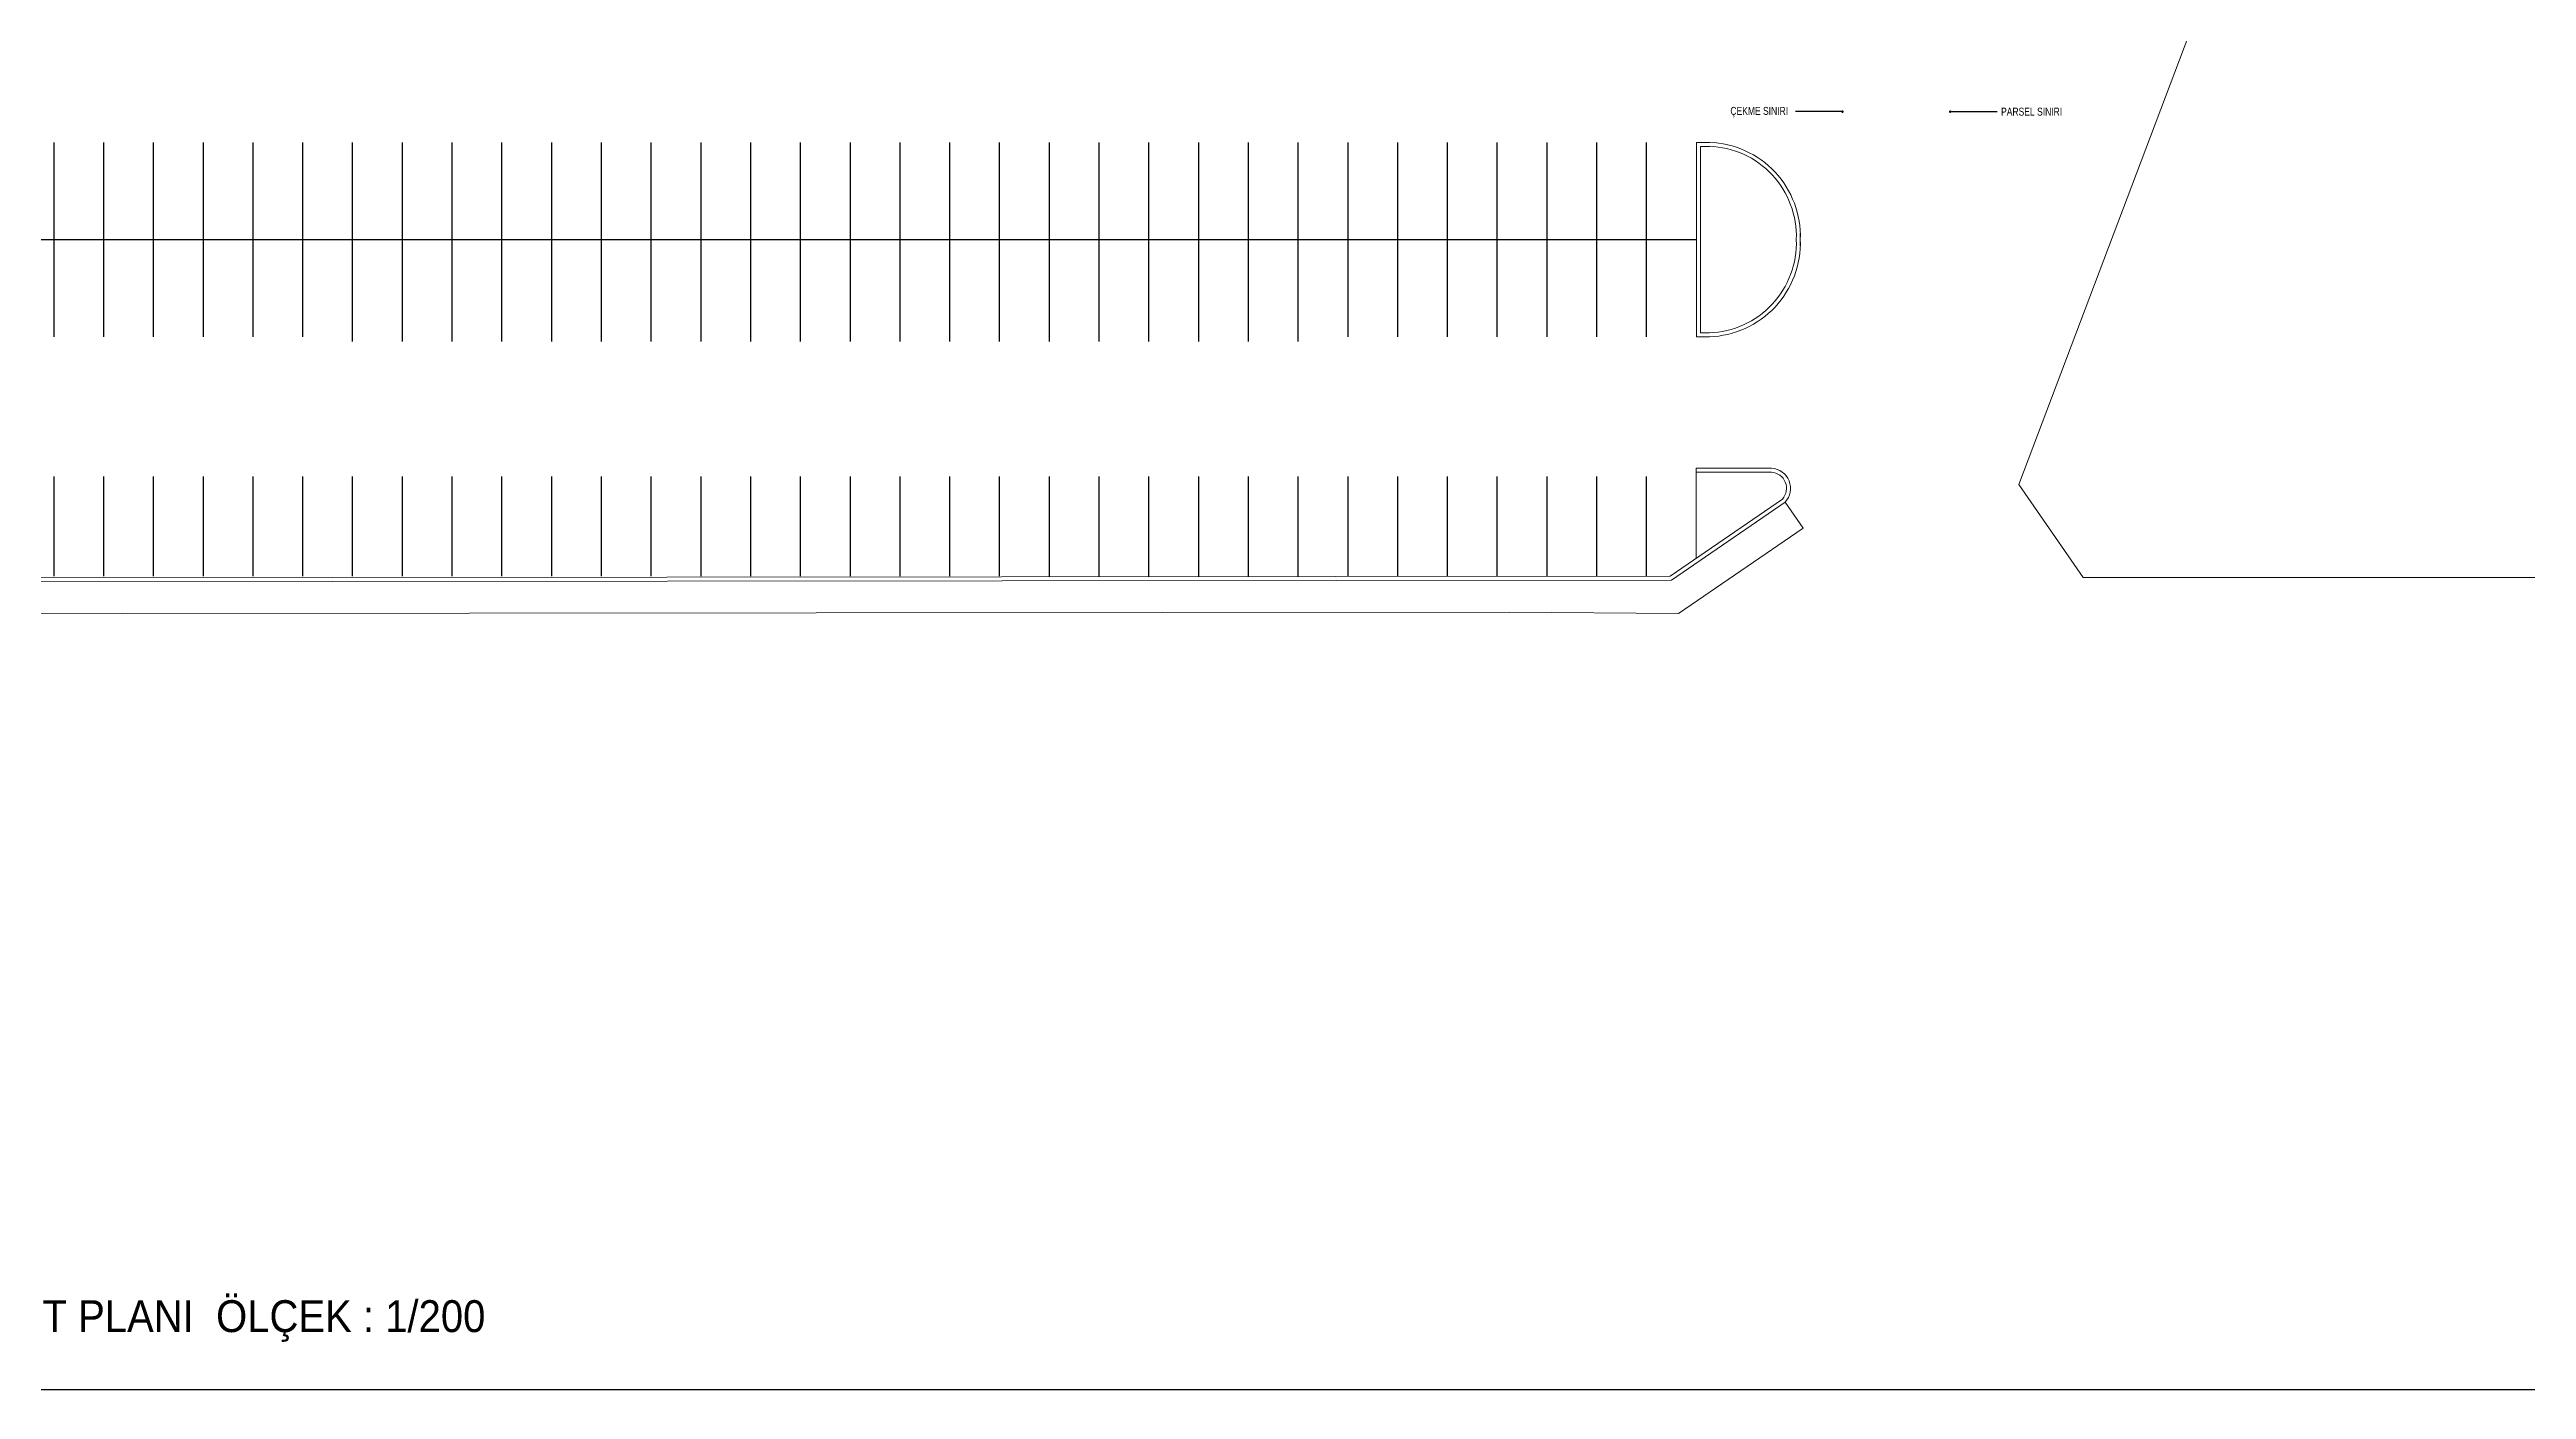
# Model space of a CAD drawing. Header units: centimetres. Extents: x 26200 to 113000, y -600 to 9300.
# Drawn here: x 35890 to 42112, y -600 to 2764 of the extents above; entities that cross this region are included whole.
import ezdxf
from ezdxf.enums import TextEntityAlignment as Align

# ---------------------------------------------------------------- set-up
doc = ezdxf.new("R2010")
doc.units = ezdxf.units.CM
for name, color, linetype in [('A-ANNO-DIMS', 8, 'Continuous'), ('L-PRKG', 8, 'Continuous'), ('L-SITE-CURB', 8, 'Continuous'), ('ROTAS-PAFTA', 144, 'Continuous'), ('ROTAS-PAFTA-YAZI', 7, 'Continuous')]:
    doc.layers.add(name, color=color, linetype=linetype)
doc.styles.add('ROTAS', font='arial.ttf')

msp = doc.modelspace()

# ---------------------------------------------------------------- linework, layer by layer
at = {"layer": 'A-ANNO-DIMS'}
for points in [[(40280.9, 2607.8), (40275.9, 2607.8)], [(40387.8, 2607.8), (40280.9, 2607.8)], [(40670, 2607.8), (40776.9, 2607.8)], [(40776.9, 2607.8), (40781.9, 2607.8)]]:
    msp.add_lwpolyline(points, dxfattribs=at)
at = {"layer": 'A-ANNO-DIMS', "color": 187, "linetype": 'Continuous'}
for points in [[(40390.8, 2607.8), (40387.8, 2607.8)], [(40667, 2607.8), (40670, 2607.8)]]:
    msp.add_lwpolyline(points, dxfattribs=at)
at = {"layer": 'A-ANNO-DIMS', "color": 187, "const_width": 3}
for points in [[(40392.3, 2607.8, 1), (40395.3, 2607.8, 1)], [(40665.5, 2607.8, 1), (40662.5, 2607.8, 1)]]:
    msp.add_lwpolyline(points, format="xyb", close=True, dxfattribs=at)
at = {"layer": 'A-ANNO-DIMS', "color": 187, "linetype": 'Continuous'}
for centre, radius, start, end in [((40393.8, 2607.8), 1.5, 0, 180), ((40393.8, 2607.8), 1.5, 180, 0), ((40392.3, 2607.8), 0, 0, 0), ((40664, 2607.8), 1.5, 0, 180), ((40664, 2607.8), 1.5, 180, 0), ((40665.5, 2607.8), 0, 180, 180)]:
    msp.add_arc(centre, radius, start, end, dxfattribs=at)
at = {"layer": 'L-PRKG'}
for p, q in [((35900.8, 2530.7), (35900.8, 2042.6)), ((36025.8, 2530.7), (36025.8, 2042.6)), ((36150.8, 2530.7), (36150.8, 2042.6)), ((36275.8, 2530.7), (36275.8, 2042.6)), ((36400.8, 2530.7), (36400.8, 2042.6)), ((36525.8, 2530.7), (36525.8, 2042.6)), ((36650.8, 2530.7), (36650.8, 2030.7)), ((36775.8, 2530.7), (36775.8, 2030.7)), ((36900.8, 2530.7), (36900.8, 2030.7)), ((37025.8, 2530.7), (37025.8, 2030.7)), ((37150.8, 2530.7), (37150.8, 2030.7)), ((37275.8, 2530.7), (37275.8, 2030.7)), ((37275.8, 2530.7), (37275.8, 2030.7)), ((37400.8, 2530.7), (37400.8, 2030.7)), ((37525.8, 2530.7), (37525.8, 2030.7)), ((37650.8, 2530.7), (37650.8, 2030.7)), ((37775.8, 2530.7), (37775.8, 2030.7)), ((37900.8, 2530.7), (37900.8, 2030.7)), ((38025.8, 2530.7), (38025.8, 2030.7)), ((38150.8, 2530.7), (38150.8, 2030.7)), ((38275.8, 2530.7), (38275.8, 2030.7)), ((38400.8, 2530.7), (38400.8, 2030.7)), ((38525.8, 2530.7), (38525.8, 2030.7)), ((38650.8, 2530.7), (38650.8, 2030.7)), ((38775.8, 2530.7), (38775.8, 2030.7)), ((38900.8, 2530.7), (38900.8, 2030.7)), ((39025.8, 2530.7), (39025.8, 2030.7)), ((39150.8, 2530.7), (39150.8, 2042.6)), ((39275.8, 2530.7), (39275.8, 2042.6)), ((39400.8, 2530.7), (39400.8, 2042.6)), ((39525.8, 2530.7), (39525.8, 2042.6)), ((39650.8, 2530.7), (39650.8, 2042.6)), ((39775.8, 2530.7), (39775.8, 2042.6)), ((39900.8, 2530.7), (39900.8, 2042.6)), ((34025.8, 2286.7), (40027.1, 2286.7)), ((35900.8, 1691.6), (35900.8, 1441.6)), ((36025.8, 1691.6), (36025.8, 1441.6)), ((36150.8, 1691.6), (36150.8, 1441.6)), ((36275.8, 1691.6), (36275.8, 1441.6)), ((36400.8, 1691.6), (36400.8, 1441.6)), ((36525.8, 1691.6), (36525.8, 1441.6)), ((36650.8, 1691.6), (36650.8, 1441.6)), ((36775.8, 1691.6), (36775.8, 1441.6)), ((36900.8, 1691.6), (36900.8, 1441.6)), ((37025.8, 1691.6), (37025.8, 1441.6)), ((37150.8, 1691.6), (37150.8, 1441.6)), ((37275.8, 1691.6), (37275.8, 1441.6)), ((37275.8, 1691.6), (37275.8, 1441.6)), ((37400.8, 1691.6), (37400.8, 1441.6)), ((37525.8, 1691.6), (37525.8, 1441.6)), ((37650.8, 1691.6), (37650.8, 1441.6)), ((37775.8, 1691.6), (37775.8, 1441.6)), ((37900.8, 1691.6), (37900.8, 1441.6)), ((38025.8, 1691.6), (38025.8, 1441.6)), ((38150.8, 1691.6), (38150.8, 1441.6)), ((38275.8, 1691.6), (38275.8, 1441.6)), ((38400.8, 1691.6), (38400.8, 1441.6)), ((38525.8, 1691.6), (38525.8, 1441.6)), ((38650.8, 1691.6), (38650.8, 1441.6)), ((38775.8, 1691.6), (38775.8, 1441.6)), ((38900.8, 1691.6), (38900.8, 1441.6)), ((39025.8, 1691.6), (39025.8, 1441.6)), ((39150.8, 1691.6), (39150.8, 1441.6)), ((39275.8, 1691.6), (39275.8, 1441.6)), ((39400.8, 1691.6), (39400.8, 1441.6)), ((39525.8, 1691.6), (39525.8, 1441.6)), ((39650.8, 1691.6), (39650.8, 1441.6)), ((39775.8, 1691.6), (39775.8, 1441.6)), ((39900.8, 1691.6), (39900.8, 1441.6))]:
    msp.add_line(p, q, dxfattribs=at)
at = {"layer": 'L-SITE-CURB', "lineweight": 0}
for p, q in [((42517.3, 6114.2), (40836.5, 1671.8)), ((40027.1, 2530.7), (40059.4, 2530.7)), ((40027.1, 2530.7), (40027.1, 2042.6)), ((40037.1, 2520.7), (40059.4, 2520.7)), ((40037.1, 2520.7), (40037.1, 2052.6)), ((40287.6, 2270.6), (40287.6, 2302.7)), ((40027.1, 2042.6), (40059.4, 2042.6)), ((40037.1, 2052.6), (40059.4, 2052.6)), ((40025.8, 1712.6), (40215.6, 1712.6)), ((40025.8, 1712.6), (40025.8, 1486.2)), ((40025.8, 1702.6), (40215.6, 1702.6)), ((40242.9, 1635), (39960.8, 1441.7)), ((40249.5, 1627.5), (39963.9, 1431.7)), ((40836.5, 1671.8), (40998, 1438)), ((39963.9, 1431.7), (30040.6, 1421.8)), ((39960.8, 1441.7), (30044.8, 1431.8)), ((40998, 1438), (43365.5, 1438))]:
    msp.add_line(p, q, dxfattribs=at)
for points in [[(40249.5, 1627.5), (40294.5, 1561.9)], [(40294.5, 1561.9), (39982.1, 1347.7), (39557.5, 1351.4), (29978.7, 1341.8), (29753.8, 1575.3)]]:
    msp.add_lwpolyline(points, dxfattribs=at)
for centre, radius, start, end in [((40051.6, 2294.7), 226.2, 358.05797, 88.11727), ((40051.6, 2294.7), 236.2, 358.05797, 88.11727), ((40051.6, 2278.6), 226.2, 271.88273, 1.94203), ((40051.6, 2278.6), 236.2, 271.88273, 1.94203), ((40212.4, 1662), 40.7, 318.58179, 86.34526), ((40212.4, 1662), 50.7, 317.10407, 86.34526)]:
    msp.add_arc(centre, radius, start, end, dxfattribs=at)
at = {"layer": 'ROTAS-PAFTA'}
msp.add_lwpolyline([(28500, -600), (44000, -600), (44000, 9300), (28500, 9300)], close=True, dxfattribs=at)

# ---------------------------------------------------------------- texts
at = {"layer": 'A-ANNO-DIMS', "color": 50, "width": 0.8}
for s, p in [('ÇEKME SINIRI', (40112, 2599.7)), ('PARSEL SINIRI', (40791.9, 2597.8))]:
    msp.add_text(s, height=20, dxfattribs=at).set_placement(p)
at = {"layer": 'ROTAS-PAFTA-YAZI', "style": 'ROTAS', "width": 0.9}
msp.add_text('VAZİYET PLANI  ÖLÇEK : 1/200', height=80, dxfattribs=at).set_placement((36250, -480), align=Align.BOTTOM_CENTER)

doc.saveas('drawing.dxf')
